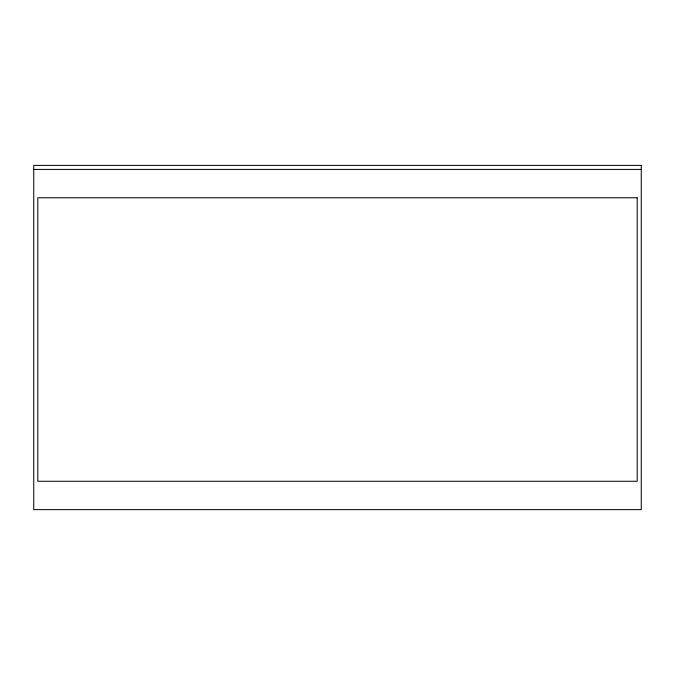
<?xml version="1.0" encoding="UTF-8"?>
<svg xmlns="http://www.w3.org/2000/svg" width="675" height="675" viewBox="0 0 675 675"><rect width="100%" height="100%" fill="white"/><g stroke="black" fill="none" stroke-linecap="round" stroke-linejoin="round"><path stroke-width="1.01" d="M33.75 169.425L641.25 169.425M641.25 165.375L33.75 165.375L33.75 509.625L641.25 509.625L641.25 165.375M637.2 197.775L37.8 197.775L37.8 481.275L637.2 481.275L637.2 197.775"/></g></svg>
